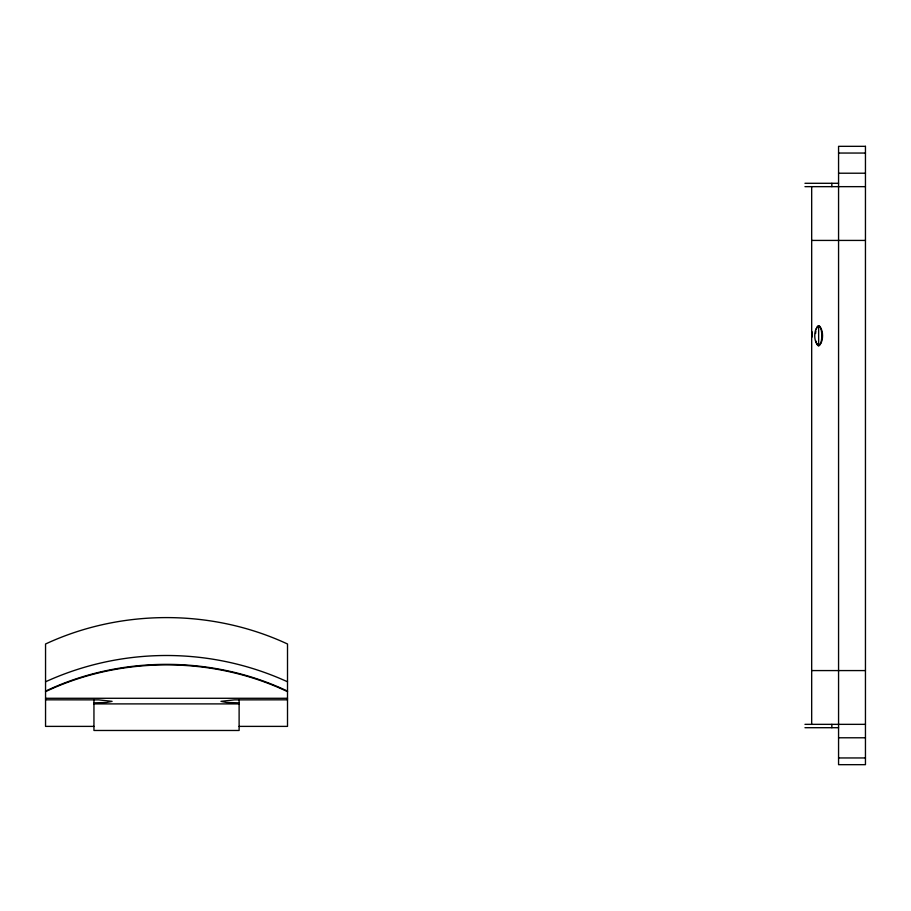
<?xml version="1.0" encoding="UTF-8"?>
<svg xmlns="http://www.w3.org/2000/svg" width="911" height="911" viewBox="0 0 911 911"><rect width="100%" height="100%" fill="white"/><g stroke="black" fill="none" stroke-linecap="round" stroke-linejoin="round"><path stroke-width="1.37" d="M45.55 691.13C120.525 655.43 212.536 655.43 287.512 691.13M45.55 691.643C120.525 655.943 212.536 655.943 287.512 691.643M287.512 699.819L234.423 699.864L220.974 701.345L226.292 702.427L239.115 702.871M93.947 702.871L106.769 702.427L112.087 701.345L98.639 699.864L45.55 699.819M838.564 153.048L865.45 153.048M838.564 173.215L865.45 173.215M804.96 183.293L838.564 183.293M804.96 186.653L865.45 186.653M811.678 240.424L865.45 240.424M811.678 670.576L865.45 670.576M45.55 698.282L287.512 698.282M93.947 703.896L239.115 703.896M804.96 724.347L865.45 724.347M93.947 726.386L45.55 726.386L45.55 643.997C121.163 608.799 211.887 608.799 287.512 643.997L287.512 726.386L239.115 726.386M804.96 727.707L838.564 727.707M838.564 737.785L865.45 737.785M838.564 757.952L865.45 757.952M831.845 183.293L831.845 186.653M831.845 724.347L831.845 727.707M818.647 325.694L818.647 345.759M811.678 186.653L811.678 724.347M239.115 699.819L239.115 730.474L93.947 730.474L93.947 699.819M812.043 337.059A10.078 2.073 90 0 1 812.088 331.843M815.994 341.124A10.078 3.143 -90 0 0 817.964 345.565L818.784 345.804A10.078 3.143 -90 0 0 821.779 336.637A10.078 3.143 -90 0 0 819.342 325.887L818.522 325.66A10.078 3.143 -90 0 0 816.336 328.894M815.584 333.517A10.078 3.143 -90 0 1 815.869 331.046M45.561 681.781A288.48 285.132 0 0 1 287.5 681.781M865.45 146.329L838.564 146.329L838.564 764.671L865.45 764.671L865.45 146.329M821.415 342.16A9.11 3.906 -90 0 0 819.661 326.935A9.11 3.906 -90 0 0 814.878 338.083A9.11 3.906 -90 0 0 821.415 342.16"/></g></svg>
